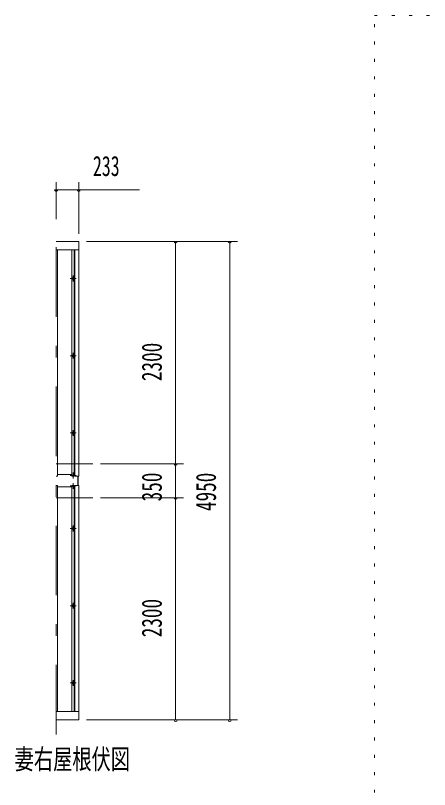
# Model space of a CAD drawing. Units: millimetres, scale not verified. Extents: x -35377 to 35393, y -16800 to 16800.
# Drawn here: x -15839 to -11557, y 8792 to 16800 of the extents above; entities that cross this region are included whole.
import ezdxf
from ezdxf.enums import TextEntityAlignment as Align

# ---------------------------------------------------------------- set-up
doc = ezdxf.new("R2010")
doc.units = ezdxf.units.MM
doc.header["$LTSCALE"] = 60
doc.linetypes.add('USER3', pattern=[24, 12, -5, 2, -5])
doc.linetypes.add('USER4', pattern=[3, 0.5, -2.5])
for name, color, linetype, lineweight in [('0-2_1-08BOLD', 7, 'Continuous', 18), ('0-3_1-28CENTER', 3, 'USER3', 18), ('0-4_1-48THIN', 4, 'Continuous', 18), ('0-5_1-58DIM', 3, 'Continuous', 18), ('0-D_F-E_J_ADD', 5, 'USER4', 18)]:
    doc.layers.add(name, color=color, linetype=linetype, lineweight=lineweight)
doc.styles.add('ＭＳ ゴシック', font='')
doc.styles.get('ＭＳ ゴシック').set_extended_font_data('MS Gothic')

msp = doc.modelspace()

# ---------------------------------------------------------------- linework, layer by layer
at = {"layer": '0-2_1-08BOLD'}
for p, q in [((-15184.83, 14374.04), (-15417.83, 14374.04)), ((-15194.83, 11938.12), (-15194.83, 12034.83)), ((-15189.83, 12034.83), (-15189.83, 11938.12)), ((-15417.83, 9598.91), (-15184.83, 9598.91))]:
    msp.add_line(p, q, dxfattribs=at)
for points in [[(-15417.83, 14461.47), (-15184.83, 14461.47), (-15184.83, 12034.83)], [(-15184.83, 12034.83), (-15224.83, 12034.83), (-15224.83, 14374.04)], [(-15224.83, 9598.91), (-15224.83, 11938.12), (-15184.83, 11938.12), (-15184.83, 9511.48), (-15417.83, 9511.48)]]:
    msp.add_lwpolyline(points, dxfattribs=at)
for centre in [(-15242.83, 14078.72), (-15242.83, 13279.68), (-15242.83, 12480.63), (-15242.83, 11492.32), (-15242.83, 10693.28), (-15242.83, 9894.23)]:
    msp.add_circle(centre, 10, dxfattribs=at)
for centre, start, end in [((-15242.83, 12030.08), 46.3961, 133.6039), ((-15242.83, 12051.08), 226.39838, 313.60162), ((-15242.83, 11921.87), 46.39838, 133.60162), ((-15242.83, 11942.88), 226.3961, 313.6039)]:
    msp.add_arc(centre, 14.5, start, end, dxfattribs=at)
at = {"layer": '0-3_1-28CENTER'}
for p, q in [((-15417.83, 9361.47), (-15417.83, 14611.48)), ((-15242.83, 14048.72), (-15242.83, 14108.72)), ((-15212.83, 14078.72), (-15272.83, 14078.72)), ((-15242.83, 13309.68), (-15242.83, 13249.68)), ((-15212.83, 13279.68), (-15272.83, 13279.68)), ((-15242.83, 12450.63), (-15242.83, 12510.62)), ((-15212.83, 12480.63), (-15272.83, 12480.63)), ((-15037.83, 12161.47), (-15417.83, 12161.47)), ((-15272.83, 12040.58), (-15212.83, 12040.58)), ((-15242.83, 12070.58), (-15242.83, 12010.58)), ((-15212.83, 11932.37), (-15272.83, 11932.37)), ((-15242.83, 11962.37), (-15242.83, 11902.38)), ((-15417.83, 11811.47), (-15037.83, 11811.47)), ((-15272.83, 11492.32), (-15212.83, 11492.32)), ((-15242.83, 11522.32), (-15242.83, 11462.32)), ((-15212.83, 10693.28), (-15272.83, 10693.28)), ((-15242.83, 10723.28), (-15242.83, 10663.27)), ((-15272.83, 9894.23), (-15212.83, 9894.23)), ((-15242.83, 9924.23), (-15242.83, 9864.24))]:
    msp.add_line(p, q, dxfattribs=at)
at = {"layer": '0-4_1-48THIN'}
for p, q in [((-15405.33, 12034.83), (-15405.33, 14374.04)), ((-15230.33, 14374.04), (-15230.33, 12034.83)), ((-15405.33, 12034.83), (-15417.83, 12034.83)), ((-15255.33, 12049.83), (-15405.33, 12049.83)), ((-15230.33, 12049.83), (-15224.83, 12049.83)), ((-15255.33, 11938.12), (-15255.33, 9598.91)), ((-15405.33, 11923.12), (-15255.33, 11923.12)), ((-15230.33, 11923.12), (-15224.83, 11923.12))]:
    msp.add_line(p, q, dxfattribs=at)
for points in [[(-15230.33, 12034.83), (-15255.33, 12034.83), (-15255.33, 14374.04)], [(-15405.33, 9598.91), (-15405.33, 11938.12), (-15417.83, 11938.12)], [(-15230.33, 9598.91), (-15230.33, 11938.12), (-15255.33, 11938.12)]]:
    msp.add_lwpolyline(points, dxfattribs=at)
at = {"layer": '0-5_1-58DIM'}
for p, q in [((-15417.83, 14691.48), (-15417.83, 15076.48)), ((-15184.83, 15076.48), (-15184.83, 14541.47)), ((-15401.83, 14996.48), (-15433.83, 14996.48)), ((-15417.83, 14996.48), (-15184.83, 14996.48)), ((-15168.83, 14996.48), (-15200.83, 14996.48)), ((-15184.83, 14996.48), (-14556.84, 14996.48)), ((-15104.83, 14461.47), (-13542.83, 14461.47)), ((-14166.83, 14461.47), (-14198.83, 14461.47)), ((-14182.83, 12161.47), (-14182.83, 14461.47)), ((-13606.83, 14461.47), (-13638.83, 14461.47)), ((-13622.83, 9511.48), (-13622.83, 14461.47)), ((-14102.83, 12161.47), (-14957.83, 12161.47)), ((-14166.83, 12161.47), (-14198.83, 12161.47)), ((-14182.83, 11811.47), (-14182.83, 12161.47)), ((-14957.83, 11811.47), (-14102.83, 11811.47)), ((-14166.83, 11811.47), (-14198.83, 11811.47)), ((-14182.83, 9511.48), (-14182.83, 11811.47)), ((-13542.83, 9511.48), (-15104.83, 9511.48)), ((-14166.83, 9511.48), (-14198.83, 9511.48)), ((-13606.83, 9511.48), (-13638.83, 9511.48))]:
    msp.add_line(p, q, dxfattribs=at)
for centre in [(-15417.83, 14996.48), (-15184.83, 14996.48), (-14182.83, 14461.47), (-13622.83, 14461.47), (-14182.83, 12161.47), (-14182.83, 11811.47), (-14182.83, 9511.48), (-13622.83, 9511.48)]:
    msp.add_arc(centre, 16, 180, 0, dxfattribs=at)
at = {"layer": '0-D_F-E_J_ADD'}
msp.add_lwpolyline([(35393.25, -16800), (-12126.75, -16800), (-12126.75, 16800), (35393.25, 16800)], close=True, dxfattribs=at)

# ---------------------------------------------------------------- texts
at = {"layer": '0-5_1-58DIM', "color": 7, "style": 'ＭＳ ゴシック'}
for s, width, p in [('233', 0.65, (-15037.91, 15076.48)), ('妻右屋根伏図', 0.7, (-15847.84, 8939.9))]:
    msp.add_text(s, height=208.4, dxfattribs=dict(at, width=width)).set_placement(p, align=Align.BOTTOM_LEFT)
at = {"layer": '0-5_1-58DIM', "color": 7, "style": 'ＭＳ ゴシック', "width": 0.7}
for s, p in [('2300', (-14262.83, 13017.18)), ('350', (-14262.83, 11773.24)), ('4950', (-13702.83, 11672.94)), ('2300', (-14262.83, 10367.18))]:
    msp.add_text(s, height=208.4, rotation=90, dxfattribs=at).set_placement(p, align=Align.BOTTOM_LEFT)

doc.saveas('drawing.dxf')
